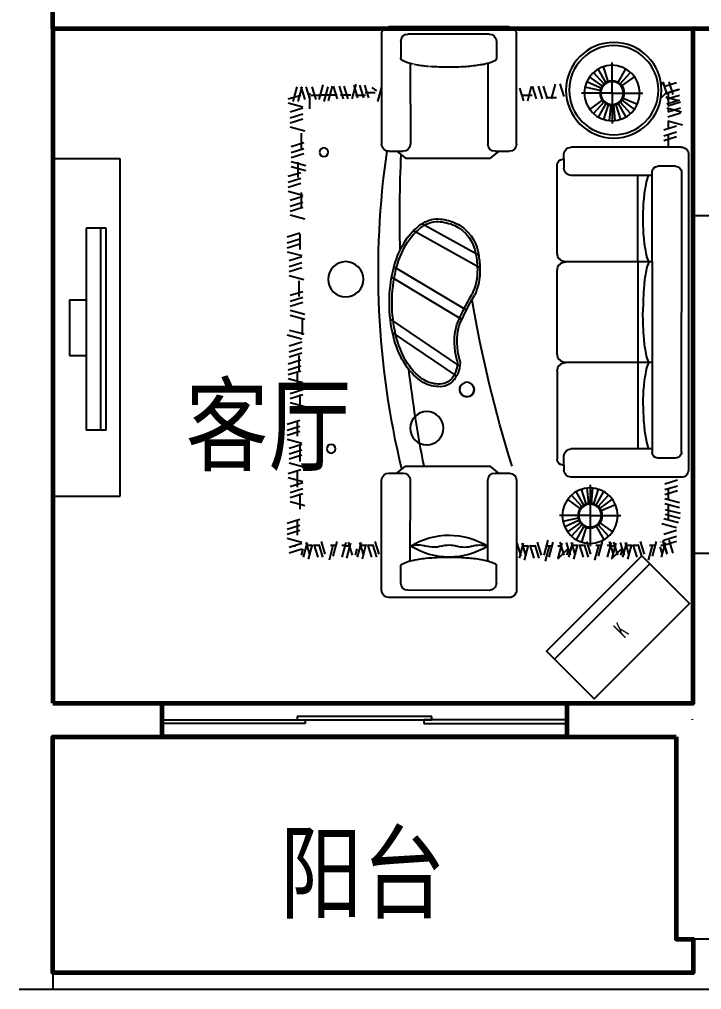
# Model space of a CAD drawing. Extents: x 907899 to 940699, y -827623 to -803523.
# Drawn here: x 924201 to 928249, y -827623 to -821867 of the extents above; entities that cross this region are included whole.
import ezdxf

# ---------------------------------------------------------------- set-up
doc = ezdxf.new("R2010")
doc.units = 0
doc.header["$LTSCALE"] = 1000
doc.header["$MEASUREMENT"] = 0
doc.layers.get('0').update_dxf_attribs({"linetype": 'CONTINUOUS'})
for name, color, linetype in [('Balcony(阳台)', 11, 'CONTINUOUS'), ('Elec(电器)', 33, 'CONTINUOUS'), ('Furniture(家具)', 8, 'CONTINUOUS'), ('WALL', 2, 'CONTINUOUS'), ('WINDOW', 4, 'CONTINUOUS')]:
    doc.layers.add(name, color=color, linetype=linetype)
for name, color, linetype, lineweight in [('GT_客厅', 2, 'CONTINUOUS', 60), ('GT_过道', 30, 'CONTINUOUS', 60), ('GT_门', 245, 'CONTINUOUS', 60), ('GT_阳台', 6, 'CONTINUOUS', 60), ('文字标注', 121, 'CONTINUOUS', 0)]:
    doc.layers.add(name, color=color, linetype=linetype, lineweight=lineweight)
doc.styles.add('-黑体', font='simhei.ttf', dxfattribs={"width": 0.8})
doc.styles.add('_ZBHZ', font='simhei.ttf', dxfattribs={"width": 0.8})

# ---------------------------------------------------------------- blocks, each defined once
blk = doc.blocks.new('电视2')
at = {"layer": 'Furniture(家具)'}
for p, q in [((0, -400), (0, 0)), ((0, 0), (2000, 0)), ((2000, 0), (2000, -400)), ((1590.2, -116.3), (390.2, -116.3)), ((2000, -400), (0, -400))]:
    blk.add_line(p, q, dxfattribs=at)
at = {"layer": 'Furniture(家具)', "ltscale": 30}
for p, q in [((390.2, -82.1), (390.2, -201.7)), ((390.2, -82.1), (1590.2, -82.1)), ((1590.2, -82.1), (1590.2, -201.7)), ((1589.7, -201.7), (390.2, -201.7)), ((835, -300), (835, -201.7)), ((1165, -300), (1165, -201.7)), ((1165, -300), (835, -300))]:
    blk.add_line(p, q, dxfattribs=at)
blk = doc.blocks.new('1')
at = {"layer": 'Furniture(家具)'}
for p, q in [((-70292.8, -528945.5), (-69577.6, -528945.8)), ((-70335.6, -529641.1), (-70335.3, -528988)), ((-70173.8, -528988.1), (-69691.4, -528988.2)), ((-69535.1, -528988.3), (-69535.4, -529641.4)), ((-70216.3, -529030.6), (-70216.4, -529132.2)), ((-69648.9, -529030.8), (-69649, -529130)), ((-70902.4, -529338.1), (-70902.4, -529156.3)), ((-70879.9, -529268.9), (-70851.5, -529181.4)), ((-70165.3, -529162.6), (-70165.3, -529204.1)), ((-69705.3, -529162.7), (-69705.5, -529641.3)), ((-70961.3, -529295.3), (-71035.6, -529241.3)), ((-70951.1, -529284), (-71012.6, -529215.7)), ((-70938.8, -529275), (-70984.7, -529195.4)), ((-70866, -529275), (-70820, -529195.4)), ((-70853.7, -529284), (-70792.2, -529215.7)), ((-70843.5, -529295.3), (-70769.1, -529241.3)), ((-70165.3, -529204.1), (-70165.5, -529641.1)), ((-71209, -529300), (-71285.5, -529276.5)), ((-71239, -529271), (-71262.6, -529347.4)), ((-71203.7, -529271), (-71227.3, -529347.4)), ((-71216.2, -529297.8), (-71191.9, -529273.5)), ((-70835.9, -529308.5), (-70751.9, -529271.1)), ((-70831.2, -529322.9), (-70741.3, -529303.8)), ((-70591.9, -529282.7), (-70615.4, -529359.2)), ((-70543, -529373.3), (-70566.5, -529285.1)), ((-70519.4, -529373.3), (-70495.9, -529296.9)), ((-70490, -529373.3), (-70466.5, -529296.9)), ((-70454.7, -529373.3), (-70431.2, -529296.9)), ((-70401.8, -529385), (-70425.3, -529296.9)), ((-69533.6, -529300.4), (-69510, -529388.6)), ((-69506.2, -529325.7), (-69479.7, -529306.3)), ((-69459.6, -529367.4), (-69436.1, -529291)), ((-69430.2, -529367.4), (-69406.6, -529291)), ((-69394.9, -529367.4), (-69371.3, -529291)), ((-69360.9, -529373.3), (-69384.4, -529285.1)), ((-69337.4, -529373.3), (-69313.8, -529296.9)), ((-69308, -529373.3), (-69284.4, -529296.9)), ((-69272.7, -529373.3), (-69249.1, -529296.9)), ((-69219.7, -529385), (-69243.2, -529296.9)), ((-69215.1, -529300.4), (-69191.5, -529388.6)), ((-69185.7, -529288.6), (-69162.1, -529376.8)), ((-69121, -529300.4), (-69144.5, -529376.8)), ((-69085.7, -529300.4), (-69109.2, -529376.8)), ((-69056.2, -529300.4), (-69079.8, -529376.8)), ((-69062.3, -529300.4), (-69038.7, -529388.6)), ((-69032.8, -529300.4), (-69009.3, -529388.6)), ((-71226.7, -529338.1), (-71303.1, -529314.6)), ((-71226.7, -529373.4), (-71303.1, -529349.9)), ((-71220.8, -529338.1), (-71297.2, -529314.6)), ((-71220.8, -529361.6), (-71295.6, -529381.6)), ((-71192.1, -529368.2), (-71223.9, -529336.4)), ((-70902.4, -529338.1), (-71084.1, -529338.1)), ((-70968.6, -529326.5), (-70973.3, -529321.8)), ((-70902.4, -529338.1), (-70902.4, -529519.8)), ((-70902.4, -529338.1), (-70720.7, -529338.1)), ((-70427.9, -529353.6, 685.7), (-70367.2, -529353.6, 685.7)), ((-70378.2, -529385), (-70354.7, -529308.6)), ((-69497.4, -529336.8, 685.7), (-69436.7, -529336.8, 685.7)), ((-69440.1, -529353.6, 685.7), (-69379.4, -529353.6, 685.7)), ((-69352.4, -529350.2, 685.7), (-69291.8, -529350.2, 685.7)), ((-69271.5, -529350.2, 685.7), (-69210.9, -529350.2, 685.7)), ((-69224.3, -529350.2, 685.7), (-69163.7, -529350.2, 685.7)), ((-69177.1, -529353.6, 685.7), (-69116.5, -529353.6, 685.7)), ((-69108.8, -529431.6, 1371.4), (-69108.8, -529339.1, 1371.4)), ((-68980.1, -529373.4), (-69056.6, -529349.9)), ((-71232.6, -529414.6), (-71309, -529391.1)), ((-71226.7, -529402.8), (-71303.1, -529379.3)), ((-70968.9, -529367.7), (-71052.9, -529405.1)), ((-70961.3, -529380.8), (-71035.6, -529434.9)), ((-70951.1, -529392.1), (-71012.6, -529460.5)), ((-70938.8, -529401.1), (-70984.7, -529480.7)), ((-70924.9, -529407.3), (-70953.3, -529494.7)), ((-70910, -529410.4), (-70919.6, -529501.9)), ((-70894.8, -529410.4), (-70885.2, -529501.9)), ((-70886.1, -529409), (-70890.8, -529404.3)), ((-70879.9, -529407.3), (-70851.5, -529494.7)), ((-70866, -529401.1), (-70820, -529480.7)), ((-70853.7, -529392.1), (-70792.2, -529460.5)), ((-70843.5, -529380.8), (-70769.1, -529434.9)), ((-70572.9, -529367.1, 685.7), (-70512.2, -529367.1, 685.7)), ((-68980.1, -529396.9), (-69068.3, -529420.5)), ((-71226.7, -529426.4), (-71314.9, -529449.9)), ((-71232.6, -529449.9), (-71309, -529426.4)), ((-71232.6, -529479.3), (-71309, -529455.8)), ((-68991.9, -529449.9), (-69068.3, -529426.4)), ((-68991.9, -529485.2), (-69068.3, -529461.7)), ((-71232.6, -529502.8), (-71320.8, -529526.4)), ((-71209, -529555.8), (-71285.5, -529532.2)), ((-68991.9, -529538.1), (-69080.1, -529561.7)), ((-68991.9, -529514.6), (-69068.3, -529491.1)), ((-71209, -529591.1), (-71285.5, -529567.5)), ((-69058.8, -529669, 1371.4), (-69058.8, -529576.5, 1371.4)), ((-71209, -529620.5), (-71285.5, -529597)), ((-70165.5, -529615.2), (-70165.5, -529641.1)), ((-68997.8, -529655.8), (-69074.2, -529632.3)), ((-71356, -529700.8), (-71355.8, -531575.1)), ((-71313.2, -529659), (-70659.5, -529659.2)), ((-70617, -529732.5), (-70616.9, -529701.8)), ((-70208, -529683.7), (-70293.1, -529683.6)), ((-70230.4, -529683.6), (-70180.1, -529725.2)), ((-69626.2, -529683.2), (-69677.3, -529725.4)), ((-69577.9, -529683.9), (-69663, -529683.9)), ((-68997.8, -529691.1), (-69074.2, -529667.6)), ((-68997.8, -529720.5), (-69074.2, -529697)), ((-70617.2, -529728.3), (-70617.2, -529784.6)), ((-70617, -529731.4), (-70610.5, -529731.4)), ((-70576.5, -529904.6), (-70576.5, -529765.5)), ((-70135.7, -529725.2), (-70180.1, -529725.2)), ((-69677.3, -529725.4), (-70135.7, -529725.2)), ((-68997.8, -529744), (-69086, -529767.6)), ((-69039.8, -529840, 1371.4), (-69039.8, -529747.4, 1371.4)), ((-71314, -529806.7), (-71313.3, -531469.8)), ((-71279.3, -529772.8), (-71173.8, -529772.8)), ((-71140, -530339.6), (-71139.8, -529806.9)), ((-70576.8, -530288.4), (-70576.8, -529793.1)), ((-68997.8, -529773.4), (-69086, -529797)), ((-68980.1, -529832.3), (-69056.6, -529808.7)), ((-71139.8, -529827), (-70659.8, -529827.1)), ((-71054.9, -530052.4), (-71054.8, -529827)), ((-68980.1, -529867.6), (-69056.6, -529844)), ((-68980.1, -529897), (-69056.6, -529873.4)), ((-68980.1, -529920.5), (-69068.3, -529944)), ((-69059.2, -530021.2, 1371.4), (-69059.2, -529928.7, 1371.4)), ((-68991.9, -529973.5), (-69068.3, -529949.9)), ((-68991.9, -530008.8), (-69068.3, -529985.2)), ((-71055, -530339.6), (-71054.9, -530052.4)), ((-68991.9, -530038.2), (-69068.3, -530014.6)), ((-70110.3, -530299.1), (-69774.6, -530113.4)), ((-68991.9, -530061.7), (-69080.1, -530085.2)), ((-70118.5, -530374.4), (-69723.9, -530156.1)), ((-68974.3, -530191.1), (-69050.7, -530167.6)), ((-69052.7, -530267.3, 1371.4), (-69052.7, -530174.7, 1371.4)), ((-68974.3, -530226.4), (-69050.7, -530202.9)), ((-68974.3, -530279.4), (-69062.5, -530302.9)), ((-68974.3, -530255.8), (-69050.7, -530232.3)), ((-71140.2, -530339.6), (-70760.4, -530339.5)), ((-71140, -530339.4), (-71139.8, -531469.7)), ((-71140, -530339.4), (-71033, -530339.5)), ((-71055, -530339.5), (-71054.8, -531449.6)), ((-70760.4, -530339.5), (-70627.8, -530339.4)), ((-68986, -530332.3), (-69062.5, -530308.8)), ((-68986, -530367.6), (-69062.5, -530344.1)), ((-70576.7, -530885.9), (-70576.7, -530390.6)), ((-70037.8, -530626.9), (-69608.5, -530368.7)), ((-68986, -530397), (-69062.5, -530373.5)), ((-70010.7, -530681.3), (-69594.6, -530431.1)), ((-68986, -530420.5), (-69074.2, -530444.1)), ((-69046.3, -530545.6, 1371.4), (-69046.3, -530453.1, 1371.4)), ((-68991.9, -530538.2), (-69068.3, -530514.7)), ((-68991.9, -530573.5), (-69068.3, -530550)), ((-68991.9, -530626.4), (-69080.1, -530650)), ((-68991.9, -530602.9), (-69068.3, -530579.4)), ((-69999.2, -530958.6), (-69586.9, -530680)), ((-68991.9, -530655.9), (-69080.1, -530679.4)), ((-69065.7, -530772.2, 1371.4), (-69065.7, -530679.7, 1371.4)), ((-68986, -530744.1), (-69074.2, -530767.6)), ((-69980.2, -531016.6), (-69599.6, -530759.3)), ((-68974.3, -530773.5), (-69062.5, -530797)), ((-68986, -530838.2), (-69062.5, -530814.7)), ((-68986, -530873.5), (-69062.5, -530850)), ((-68986, -530902.9), (-69062.5, -530879.4)), ((-69046.3, -530988.4, 1371.4), (-69046.3, -530895.8, 1371.4)), ((-71140, -530937.1), (-70760.3, -530937)), ((-70760.3, -530937), (-70627.7, -530936.9)), ((-68980.1, -530944.1), (-69056.6, -530920.6)), ((-68980.1, -530979.4), (-69056.6, -530955.9)), ((-70576.7, -530987.9), (-70576.5, -531511.1)), ((-68980.1, -531032.4), (-69068.3, -531055.9)), ((-68980.1, -531008.8), (-69056.6, -530985.3)), ((-69036.9, -531089.8, 1371.4), (-69036.9, -530997.2, 1371.4)), ((-68991.9, -531085.3), (-69068.3, -531061.8)), ((-68991.9, -531120.6), (-69068.3, -531097.1)), ((-68991.9, -531150), (-69068.3, -531126.5)), ((-69051.9, -531219.3, 1371.4), (-69051.9, -531126.8, 1371.4)), ((-68991.9, -531173.5), (-69080.1, -531197.1)), ((-68974.3, -531303), (-69050.7, -531279.4)), ((-68974.3, -531338.3), (-69050.7, -531314.7)), ((-69036.9, -531373.3, 1371.4), (-69036.9, -531280.8, 1371.4)), ((-68974.3, -531367.7), (-69050.7, -531344.1)), ((-68974.3, -531391.2), (-69062.5, -531414.7)), ((-68986, -531444.2), (-69062.5, -531420.6)), ((-69051, -531523.8, 685.7), (-69051, -531431.3, 685.7)), ((-71139.8, -531449.6), (-70659.8, -531449.4)), ((-70617.2, -531548.3), (-70617.2, -531491.9)), ((-68986, -531479.5), (-69062.5, -531455.9)), ((-68986, -531508.9), (-69062.5, -531485.3)), ((-71279.3, -531503.8), (-71173.8, -531503.7)), ((-70617, -531544.1), (-70616.9, -531574.8)), ((-70617, -531545.2), (-70610.5, -531545.2)), ((-70230.4, -531592.9), (-70180.1, -531551.4)), ((-69677.3, -531551.2), (-70180.1, -531551.4)), ((-69626.2, -531593.4), (-69677.3, -531551.2)), ((-68986, -531532.4), (-69074.2, -531555.9)), ((-70208, -531592.9), (-70293.1, -531593)), ((-69577.9, -531592.7), (-69663, -531592.7)), ((-68980.1, -531596.1), (-69056.6, -531572.6)), ((-69036.9, -531677.1, 1371.4), (-69036.9, -531584.5, 1371.4)), ((-71313.2, -531617.6), (-70659.5, -531617.4)), ((-71214.9, -531655.9), (-71291.4, -531632.4)), ((-71214.9, -531691.2), (-71291.4, -531667.7)), ((-70771.9, -531662.4), (-70771.9, -532027.1)), ((-70335.6, -531635.5), (-70335.3, -532288.6)), ((-70165.3, -532114), (-70165.5, -531635.4)), ((-69705.3, -532113.9), (-69705.5, -531635.2)), ((-69535.1, -532288.3), (-69535.4, -531635.2)), ((-68980.1, -531619.7), (-69068.3, -531643.2)), ((-68991.9, -531672.6), (-69068.3, -531649.1)), ((-71214.9, -531720.6), (-71291.4, -531697.1)), ((-70820.6, -531791.3), (-70882.1, -531723)), ((-70808.3, -531782.3), (-70854.2, -531702.7)), ((-70794.4, -531776.1), (-70822.8, -531688.7)), ((-70779.5, -531773), (-70789.1, -531681.5)), ((-70764.3, -531773), (-70754.7, -531681.5)), ((-70749.4, -531776.1), (-70721, -531688.7)), ((-70735.5, -531782.3), (-70689.5, -531702.7)), ((-70723.2, -531791.3), (-70661.7, -531723)), ((-68991.9, -531707.9), (-69068.3, -531684.4)), ((-68991.9, -531737.3), (-69068.3, -531713.8)), ((-69051.9, -531806.6, 1371.4), (-69051.9, -531714.1, 1371.4)), ((-71214.9, -531744.2), (-71303.1, -531767.7)), ((-71214.9, -531773.6), (-71303.1, -531797.1)), ((-71236.6, -531869.2), (-71236.6, -531779.4)), ((-70838.4, -531815.8), (-70922.3, -531778.4)), ((-70830.8, -531802.6), (-70905.1, -531748.5)), ((-70713, -531802.6), (-70638.6, -531748.5)), ((-68991.9, -531760.8), (-69080.1, -531784.4)), ((-71217.6, -531808), (-71305.8, -531831.5)), ((-71217.6, -531837.4), (-71305.8, -531861)), ((-71209, -531861.8), (-71297.2, -531885.4)), ((-71197.3, -531891.2), (-71285.5, -531914.8)), ((-70771.9, -531845.4), (-70953.6, -531845.4)), ((-70830.8, -531888.1), (-70905.1, -531942.2)), ((-70771.9, -531845.4), (-70590.2, -531845.4)), ((-70713, -531888.1), (-70638.6, -531942.2)), ((-70705.4, -531875), (-70621.4, -531912.3)), ((-70700.7, -531860.5), (-70610.8, -531879.6)), ((-68974.3, -531890.3), (-69050.7, -531866.7)), ((-69036.9, -531960.6, 1371.4), (-69036.9, -531868.1, 1371.4)), ((-71209, -531956), (-71285.5, -531932.4)), ((-70820.6, -531899.4), (-70882.1, -531967.7)), ((-70808.3, -531908.4), (-70854.2, -531988)), ((-70749.4, -531914.6), (-70721, -532002)), ((-70735.5, -531908.4), (-70689.5, -531988)), ((-70723.2, -531899.4), (-70661.7, -531967.7)), ((-68974.3, -531925.6), (-69050.7, -531902)), ((-68974.3, -531955), (-69050.7, -531931.5)), ((-71209, -531991.3), (-71285.5, -531967.7)), ((-71209, -532020.7), (-71285.5, -531997.1)), ((-71239, -531991.7), (-71262.6, -532068.1)), ((-71204.1, -531998.1), (-71227.7, -532074.5)), ((-71203.7, -531991.7), (-71227.3, -532068.1)), ((-71217.1, -532004), (-71193.6, -532092.2)), ((-71163.7, -531998.1), (-71140.1, -532086.3)), ((-71069.6, -531998.1), (-71093.1, -532074.5)), ((-70979.4, -532004), (-71002.9, -532080.4)), ((-70987.6, -532004), (-70964, -532092.2)), ((-70950, -532004), (-70973.5, -532080.4)), ((-70911.3, -532003.4), (-70934.9, -532079.9)), ((-70924.3, -532009.3), (-70900.8, -532097.5)), ((-70884.7, -531998.1), (-70908.3, -532074.5)), ((-70897.7, -532004), (-70874.1, -532092.2)), ((-70844.3, -531998.1), (-70820.7, -532086.3)), ((-70750.1, -531998.1), (-70773.7, -532074.5)), ((-70660, -532004), (-70683.5, -532080.4)), ((-70668.2, -532004), (-70644.6, -532092.2)), ((-70630.5, -532004), (-70654.1, -532080.4)), ((-70591.9, -532003.4), (-70615.4, -532079.9)), ((-70604.9, -532009.3), (-70581.3, -532097.5)), ((-70551.4, -532003.4), (-70527.9, -532091.6)), ((-70522, -531991.7), (-70498.5, -532079.9)), ((-70457.3, -532003.4), (-70480.9, -532079.9)), ((-70367.1, -532009.3), (-70390.7, -532085.7)), ((-70375.3, -532009.3), (-70351.8, -532097.5)), ((-70337.7, -532009.3), (-70361.3, -532085.7)), ((-69495, -531998.1), (-69518.5, -532074.5)), ((-69404.8, -532004), (-69428.3, -532080.4)), ((-69413, -532004), (-69389.5, -532092.2)), ((-69336.8, -532003.4), (-69360.3, -532079.9)), ((-69349.7, -532009.3), (-69326.2, -532097.5)), ((-69323.1, -532004), (-69299.6, -532092.2)), ((-69269.7, -531998.1), (-69246.1, -532086.3)), ((-69175.5, -531998.1), (-69199.1, -532074.5)), ((-69085.4, -532004), (-69108.9, -532080.4)), ((-69093.6, -532004), (-69070, -532092.2)), ((-68974.3, -531978.5), (-69062.5, -532002)), ((-68986, -532031.5), (-69062.5, -532007.9)), ((-71186, -532029.7), (-71197.8, -532068.1)), ((-71140.5, -532021.6), (-71117, -532109.8)), ((-71055.7, -532015.8), (-71079.3, -532092.2)), ((-71026.3, -532015.8), (-71049.9, -532092.2)), ((-71017, -532015.8), (-70993.5, -532104)), ((-70962.4, -532043), (-70952.5, -532079.9)), ((-70899.5, -532101.6), (-70961.3, -532039.7)), ((-70821.1, -532021.6), (-70797.6, -532109.8)), ((-70736.3, -532015.8), (-70759.9, -532092.2)), ((-70706.9, -532015.8), (-70730.4, -532092.2)), ((-70697.6, -532015.8), (-70674, -532104)), ((-70642.9, -532043), (-70633.1, -532079.9)), ((-70580, -532101.6), (-70641.9, -532039.7)), ((-70528.3, -532027), (-70504.7, -532115.2)), ((-70443.5, -532021.1), (-70467, -532097.5)), ((-70414.1, -532021.1), (-70437.6, -532097.5)), ((-70404.8, -532021.1), (-70381.2, -532109.3)), ((-69481.2, -532015.8), (-69504.7, -532092.2)), ((-69451.8, -532015.8), (-69475.3, -532092.2)), ((-69442.4, -532015.8), (-69418.9, -532104)), ((-69387.8, -532043), (-69377.9, -532079.9)), ((-69246.5, -532021.6), (-69223, -532109.8)), ((-69161.7, -532015.8), (-69185.3, -532092.2)), ((-69132.3, -532015.8), (-69155.9, -532092.2)), ((-69123, -532015.8), (-69099.5, -532104)), ((-69068.4, -532043), (-69058.5, -532079.9)), ((-68986, -532066.8), (-69062.5, -532043.2)), ((-70216.3, -532246), (-70216.4, -532144.3)), ((-69648.9, -532245.8), (-69649, -532146.6)), ((-70173.8, -532288.5), (-69691.4, -532288.3)), ((-70292.8, -532331.1), (-69577.6, -532330.8))]:
    blk.add_line(p, q, dxfattribs=at)
for points in [[(-71236.6, -529413.3), (-71236.6, -529333.3)], [(-71236.6, -529448.6), (-71236.6, -529429)], [(-71236.6, -529547.3), (-71236.6, -529503.9)], [(-71236.6, -529651.4), (-71236.6, -529582.6)], [(-71236.6, -531750), (-71236.6, -531684.6)], [(-71192.3, -532019.9), (-71210.9, -532019.9)], [(-71125.3, -532019.9), (-71157.9, -532019.9)], [(-71027.6, -532019.9), (-71057, -532019.9)], [(-70983.3, -532019.9), (-71015.9, -532019.9)], [(-70984.3, -532019.9), (-71014.4, -532019.9)], [(-70899.5, -532025.2), (-70918.1, -532025.2)], [(-70872.9, -532019.9), (-70891.4, -532019.9)], [(-70805.9, -532019.9), (-70838.4, -532019.9)], [(-70708.2, -532019.9), (-70737.6, -532019.9)], [(-70663.9, -532019.9), (-70696.5, -532019.9)], [(-70664.9, -532019.9), (-70695, -532019.9)], [(-70580.1, -532025.2), (-70598.6, -532025.2)], [(-70513.1, -532025.2), (-70545.6, -532025.2)], [(-70415.4, -532025.2), (-70444.8, -532025.2)], [(-70371.1, -532025.2), (-70403.7, -532025.2)], [(-70372.1, -532025.2), (-70402.2, -532025.2)], [(-69453, -532019.9), (-69482.4, -532019.9)], [(-69408.8, -532019.9), (-69441.3, -532019.9)], [(-69409.7, -532019.9), (-69439.8, -532019.9)], [(-69324.9, -532025.2), (-69343.5, -532025.2)], [(-69298.3, -532019.9), (-69316.9, -532019.9)], [(-69231.3, -532019.9), (-69263.9, -532019.9)], [(-69133.6, -532019.9), (-69163, -532019.9)], [(-69089.3, -532019.9), (-69121.9, -532019.9)], [(-69090.3, -532019.9), (-69120.4, -532019.9)], [(-69005.5, -532025.2), (-69024, -532025.2)]]:
    blk.add_lwpolyline(points, dxfattribs=at)
for points in [[(-71087.1, -530083.1, 0.02107), (-71092, -529964.9, 0.029233), (-71104.1, -529880.4, 0.045778), (-71120.2, -529827, 0.201615)], [(-71121.2, -530341, 0.047423), (-71104.3, -530285.6, 0.029233), (-71092.1, -530201.2, 0.02107), (-71087.1, -530083.1, 0.02107)], [(-71120, -530339.6, 0.00246), (-71121.2, -530336.8)], [(-71121.2, -530337.9, -0.047423), (-71104.3, -530393.2, -0.029233), (-71092.1, -530477.6, -0.017749), (-71085.5, -530638.3, -0.02107)], [(-71087.1, -531193.5, -0.02107), (-71092, -531311.7, -0.029233), (-71104.1, -531396.1, -0.045778), (-71120.2, -531449.6, -0.201615)]]:
    blk.add_lwpolyline(points, format="xyb", dxfattribs=at)
for centre, radius in [((-70912.5, -529321.5), 283.5), ((-70912.5, -529321.5), 264.6), ((-70902.4, -529338.1), 164.7), ((-70902.4, -529338.1), 72.8), ((-70902.4, -529338.1), 67.2), ((-69192.4, -529689.5), 26), ((-69322.3, -530443.3), 104.7), ((-70041, -531097.1), 43.3), ((-69803.2, -531327.1), 98.8), ((-69235.7, -531448.4), 26), ((-70771.9, -531845.4), 164.7), ((-70771.9, -531845.4), 72.8), ((-70771.9, -531845.4), 67.2)]:
    blk.add_circle(centre, radius, dxfattribs=at)
for centre, radius, start, end in [((-70292.8, -528988), 42.5, 89.97718, 179.97718), ((-69577.6, -528988.3), 42.5, 359.97718, 89.97718), ((-70173.8, -529030.6), 42.5, 89.97718, 179.97718), ((-69691.5, -529030.8), 42.5, 359.97718, 89.97718), ((-70199.3, -529132.2), 17, 179.97718, 246.26262), ((-69666, -529130), 17, 294.81829, 359.97718), ((-70075.5, -528850.7), 324.6, 246.26262, 259.46261), ((-69991.4, -528398.5), 784.5, 259.46261, 260.16374), ((-69986.4, -528398.5), 784.5, 259.50825, 265.62663), ((-69934.8, -527666.3), 1518.9, 265.58099, 269.97718), ((-69934.8, -527666.3), 1518.9, 269.97718, 274.37337), ((-69873.8, -528398.5), 784.5, 274.41901, 280.53739), ((-69795.1, -528850.8), 324.6, 282.72648, 294.81829), ((-70293.1, -529641.1), 42.5, 179.97718, 269.97718), ((-70208, -529641.1), 42.5, 269.97718, 359.97718), ((-69662.9, -529641.3), 42.5, 179.97718, 269.97718), ((-69577.9, -529641.4), 42.5, 269.97718, 359.97718), ((-71313.1, -529701.9), 42.9, 90.21182, 181.55427), ((-70659.5, -529701.7), 42.5, 359.97718, 89.97718), ((-74516.4, -530398.9), 5000.5, 346.46005, 8.23607), ((-77390.3, -530064.1), 7747.5, 358.48458, 2.66537), ((-70610.5, -529765.4), 34, 359.97718, 89.97718), ((-71278.8, -529808), 35.2, 90.76195, 182.11277), ((-71173.8, -529806.9), 34, 359.97718, 89.97718), ((-70659.7, -529784.6), 42.5, 269.97718, 359.97718), ((-69873.9, -530325.9), 238.3, 112.82179, 174.6616), ((-69846.9, -530411.7), 312.4, 94.26561, 112.94903), ((-69846.9, -530411.7), 328, 94.16056, 111.35274), ((-69870.7, -530259.1), 174.6, 54.53942, 90), ((-69870.7, -530259.1), 159, 54.53942, 89.79814), ((-69875.2, -530323.3), 220.1, 115.14615, 172.25786), ((-69980.4, -530413.2), 348.1, 30.18022, 54.53942), ((-69980.4, -530413.2), 363.7, 30.18022, 54.53942), ((-70155.9, -530515.2), 551.1, 13.54376, 30.18022), ((-70155.9, -530515.2), 566.7, 13.54376, 30.18022), ((-70627.8, -530288.4), 51, 269.97718, 359.97718), ((-70627.7, -530390.7), 51, 0.02282, 90.02282), ((-69656.2, -530386.6), 462.4, 169.6711, 179.70345), ((-69656.2, -530386.6), 446.9, 167.98944, 179.717), ((-69771.2, -530390.7), 347.6, 178.92916, 205.31733), ((-69771.2, -530390.7), 332, 178.91103, 205.20363), ((-70434.3, -530582.3), 837.4, 0, 13.54376), ((-70434.3, -530582.3), 853, 0, 13.54376), ((-77073.4, -529406.3), 7095.9, 342.4045, 350.62493), ((-71530.5, -531381.2), 1672.4, 23.40782, 30.22383), ((-71530.5, -531381.2), 1688, 23.36802, 30.20084), ((-70434.3, -530582.3), 837.4, 346.45624, 0), ((-70434.3, -530582.3), 853, 346.45624, 0), ((-73351, -530625.4), 2265.5, 355.60792, 359.67522), ((-70362.6, -530813.4), 379.5, 343.05682, 14.73896), ((-70362.6, -530813.4), 395.1, 343.29264, 14.91168), ((-71819.5, -530737.2), 730, 348.45104, 355.1489), ((-70155.9, -530649.3), 551.1, 329.81978, 346.45624), ((-70155.9, -530649.3), 566.7, 329.81978, 346.45624), ((-71403.8, -530822.2), 305.7, 337.59062, 348.45104), ((-70627.7, -530885.9), 51, 269.97718, 359.97718), ((-71403.8, -531052.1), 305.7, 11.54896, 22.40938), ((-71403.8, -530823.4), 305.7, 337.63626, 338.20011), ((-70627.7, -530988), 51, 0.02282, 90.02282), ((-69841.1, -530939.1), 159.2, 174.55266, 218.73699), ((-69841.1, -530939.1), 143.6, 175.15636, 218.84477), ((-69980.4, -530751.4), 348.1, 305.46058, 329.81978), ((-69980.4, -530751.4), 363.7, 305.46058, 329.81978), ((-71819.5, -531137.1), 730, 4.8511, 11.54896), ((-69881.8, -530976.2), 88.8, 216.61066, 276.60005), ((-69870.7, -530905.4), 159, 269.69663, 305.46058), ((-77390.3, -530064.1), 7747.5, 348.93369, 353.21581), ((-72491.1, -531194.1), 1404, 0.02282, 4.8511), ((-70041, -531097.1), 43.3, 153.59105, 30.58044), ((-69881.8, -530976.2), 104.3, 216.78006, 276.07492), ((-69870.7, -530905.4), 174.6, 270, 305.46058), ((-71278.8, -531468.5), 35.2, 177.88723, 269.23805), ((-71173.8, -531469.7), 34, 270.02282, 0.02282), ((-70659.7, -531492), 42.5, 0.02282, 90.02282), ((-70610.5, -531511.1), 34, 270.02282, 0.02282), ((-71313.3, -531575.1), 42.5, 180.02282, 270.02282), ((-70659.5, -531574.8), 42.5, 270.02282, 0.02282), ((-70293.1, -531635.5), 42.5, 90.02282, 180.02282), ((-70208, -531635.4), 42.5, 0.02282, 90.02282), ((-69662.9, -531635.2), 42.5, 90.02282, 180.02282), ((-69577.9, -531635.2), 42.5, 0.02282, 90.02282), ((-73908.3, -530951.7), 2911.9, 338.83649, 338.87132), ((-69934.9, -532395.3), 434.1, 58.32966, 121.888), ((-69936.3, -531657.3), 434.1, 238.32966, 301.888), ((-70117.8, -532170.6), 151.1, 72.50783, 107.70983), ((-70027, -531882.5), 151.1, 252.50783, 287.70983), ((-69935.1, -532170.3), 151.1, 72.50783, 107.70983), ((-69844.3, -531882.1), 151.1, 252.50783, 287.70983), ((-69752.4, -532169.9), 151.1, 72.50783, 107.70983), ((-70199.3, -532144.3), 17, 113.73738, 180.02282), ((-70075.5, -532425.9), 324.6, 100.53739, 113.73738), ((-69991.4, -532878.1), 784.5, 94.41901, 100.53739), ((-69934.8, -533610.3), 1518.9, 90.02282, 94.41901), ((-69934.8, -533610.3), 1518.9, 85.62663, 90.02282), ((-69878.8, -532878), 784.5, 79.50825, 85.62663), ((-69795.1, -532425.7), 324.6, 65.18171, 79.50825), ((-69666, -532146.6), 17, 0.02282, 65.18171), ((-70292.8, -532288.6), 42.5, 180.02282, 270.02282), ((-70173.8, -532246), 42.5, 180.02282, 270.02282), ((-69691.5, -532245.8), 42.5, 270.02282, 0.02282), ((-69577.6, -532288.3), 42.5, 270.02282, 0.02282)]:
    blk.add_arc(centre, radius, start, end, dxfattribs=at)
blk = doc.blocks.new('空调室内机1')
at = {"ltscale": 0.3}
blk.add_line((0, -66.7), (800, -66.7), dxfattribs=at)
blk.add_lwpolyline([(800, 0), (0, 0), (0, -400), (800, -400)], close=True, dxfattribs=at)
at = {"style": '_ZBHZ', "width": 0.65}
blk.add_text('K', height=100, dxfattribs=at).set_placement((377.8, -273.7))
blk = doc.blocks.new('$DorLib2D$00000132')
at = {"color": 0, "linetype": 'Continuous'}
for p, q in [((-0.5, 0.1042), (-0.5, 0)), ((-0.1467, 0.1042), (-0.5, 0.1042)), ((-0.1467, 0), (-0.1467, 0.1042)), ((0.1467, 0.1042), (0.5, 0.1042)), ((0.1467, 0), (0.1467, 0.1042)), ((0.5, 0.1042), (0.5, 0)), ((-0.5, 0), (-0.1467, 0)), ((-0.1667, 0), (0.1667, 0)), ((-0.1667, -0.1042), (-0.1667, 0)), ((0.5, 0), (0.1467, 0)), ((0.1667, 0), (0.1667, -0.1042)), ((0.1667, -0.1042), (-0.1667, -0.1042))]:
    blk.add_line(p, q, dxfattribs=at)

msp = doc.modelspace()

# ---------------------------------------------------------------- linework, layer by layer
at = {"layer": 'Balcony(阳台)'}
for p, q in [((928199.1, -827323.3, 0), (928199.1, -827523.3, 0)), ((928199.1, -827523.3, 0), (924399.1, -827523.3, 0)), ((928299.1, -827623.3, 0), (924399.1, -827623.3, 0))]:
    msp.add_line(p, q, dxfattribs=at)
at = {"layer": 'GT_客厅'}
msp.add_lwpolyline([(924399.1, -825923.3), (928199.1, -825923.3), (928199.1, -821923.3), (924399.1, -821923.3), (924399.1, -825923.3)], dxfattribs=at)
at = {"layer": 'GT_过道'}
msp.add_lwpolyline([(925599.1, -817923.3), (925599.1, -820923.3), (929399.1, -820923.3), (929399.1, -821923.3), (924399.1, -821923.3), (924399.1, -817923.3), (925599.1, -817923.3)], dxfattribs=at)
at = {"layer": 'GT_门'}
msp.add_lwpolyline([(927449.1, -825923.3), (927449.1, -826123.3), (925049.1, -826123.3), (925049.1, -825923.3), (927449.1, -825923.3)], dxfattribs=at)
at = {"layer": 'GT_阳台'}
msp.add_lwpolyline([(928099.1, -826123.3), (928099.1, -827323.3), (928199.1, -827323.3), (928199.1, -827523.3), (924399.1, -827523.3), (924399.1, -826123.3), (928099.1, -826123.3)], dxfattribs=at)
at = {"layer": 'WALL'}
for p, q in [((924399.1, -816223.3), (924399.1, -825923.3)), ((928199.1, -821923.3), (928299.1, -821923.3)), ((928199.1, -821923.3), (928199.1, -822023.3)), ((928199.1, -822023.3), (928199.1, -822023.3)), ((928199.1, -825923.3), (928199.1, -822023.3)), ((925049.1, -825923.3), (924399.1, -825923.3)), ((925049.1, -826123.3), (925049.1, -825923.3)), ((928199.1, -825923.3), (927449.1, -825923.3)), ((927449.1, -825923.3), (927449.1, -826123.3)), ((928195.2, -826023.1), (928195.4, -826019.2)), ((924399.1, -826123.3), (924399.1, -827623.3)), ((924399.1, -826123.3), (925049.1, -826123.3)), ((927449.1, -826123.3), (928099.1, -826123.3)), ((928099.1, -826623.3), (928099.1, -826123.3)), ((928099.1, -826623.3), (928099.1, -827323.3)), ((928299.1, -827323.3), (928099.1, -827323.3)), ((924399.1, -827623.3), (924199.1, -827623.3))]:
    msp.add_line(p, q, dxfattribs=at)
at = {"layer": 'WINDOW'}
msp.add_line((925049.1, -826123.3, 0), (927449.1, -826123.3, 0), dxfattribs=at)

# ---------------------------------------------------------------- block references
at = {"layer": 'Elec(电器)', "extrusion": (0, 0, -1), "xscale": -1, "zscale": -1, "rotation": 315.0000000000085}
msp.add_blockref('空调室内机1', (-927329.3, -825615.7, 0), dxfattribs=at)
at = {"layer": 'Furniture(家具)', "xscale": -1}
msp.add_blockref('1', (856815.4, -292966.1, 0), dxfattribs=at)
at = {"layer": 'Furniture(家具)', "xscale": -1, "rotation": 270}
for p in [(924799.1, -824695.4, 0), (928599.1, -825033.3, 0)]:
    msp.add_blockref('电视2', p, dxfattribs=at)
at = {"layer": 'WINDOW', "xscale": 2400, "yscale": -200, "zscale": 2400, "rotation": 359.9999999997982}
msp.add_blockref('$DorLib2D$00000132', (926249.1, -826023.3), dxfattribs=at)

# ---------------------------------------------------------------- texts
at = {"layer": '文字标注', "style": '-黑体', "width": 0.8}
for s, p in [('客厅', (925187.6, -824499.4, 0)), ('阳台', (925747.2, -827154.1, 0))]:
    msp.add_text(s, height=450, rotation=360, dxfattribs=at).set_placement(p)

doc.saveas('drawing.dxf')
